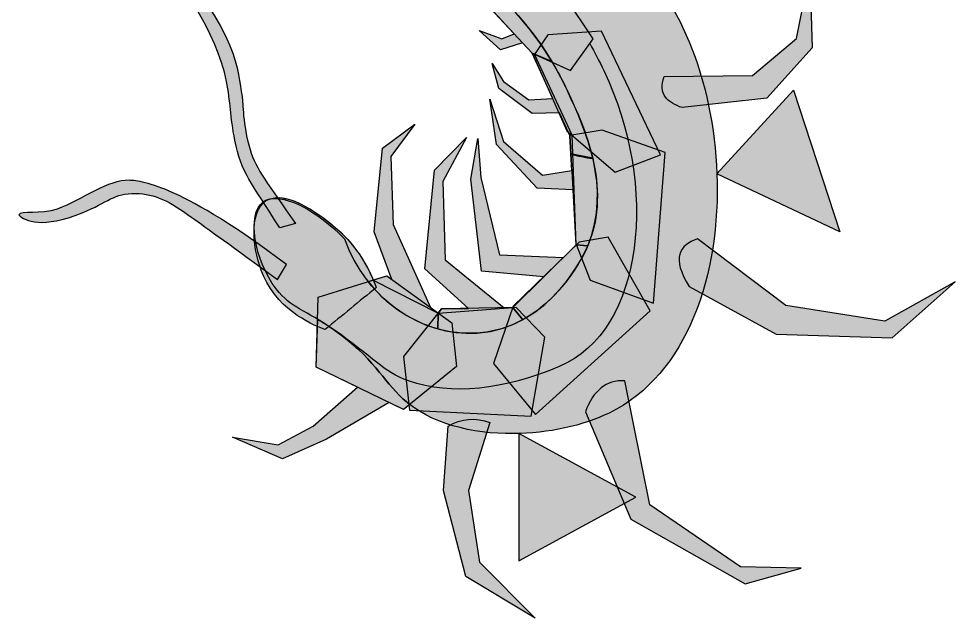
# Model space of a CAD drawing. Extents: x 120 to 599, y 227 to 966.
# Drawn here: x 120.4 to 592.2, y 226.7 to 528.7 of the extents above; entities that cross this region are included whole.
import ezdxf

# ---------------------------------------------------------------- set-up
doc = ezdxf.new("R2010")
doc.units = 0
doc.header["$MEASUREMENT"] = 0
for name, color, linetype in [('ARROWS', 7, 'CONTINUOUS'), ('L1_BOTTOM_BODY02', 7, 'CONTINUOUS'), ('L1_BOTTOM_RIGHTANT', 7, 'CONTINUOUS'), ('L1_LEFT_LEG08', 7, 'CONTINUOUS'), ('L1_LEFT_LEG09', 7, 'CONTINUOUS'), ('L1_LEFT_LEG10', 7, 'CONTINUOUS'), ('L1_LEFT_LEG11', 7, 'CONTINUOUS'), ('L1_LEFT_LEG12', 7, 'CONTINUOUS'), ('L1_LEFT_LEG13', 7, 'CONTINUOUS'), ('L1_RIGHT_LEG17', 7, 'CONTINUOUS'), ('L2_RIGHT_LEG13', 7, 'CONTINUOUS'), ('L2_RIGHT_LEG14', 7, 'CONTINUOUS'), ('L2_SCALE12', 7, 'CONTINUOUS'), ('L2_SCALE13-HEAD02', 7, 'CONTINUOUS'), ('L3_HEAD02', 7, 'CONTINUOUS'), ('L3_SCALE13', 7, 'CONTINUOUS'), ('L3_SCALE14', 7, 'CONTINUOUS'), ('L3_SCALE15', 7, 'CONTINUOUS'), ('L3_SCALE16', 7, 'CONTINUOUS'), ('L3_SCALE17', 7, 'CONTINUOUS'), ('LAYER_29', 7, 'CONTINUOUS'), ('LAYER_44', 7, 'CONTINUOUS'), ('LAYER_45', 7, 'CONTINUOUS')]:
    doc.layers.add(name, color=color, linetype=linetype)

# ---------------------------------------------------------------- blocks, each defined once
blk = doc.blocks.new('BLOCK_2')
at = {"layer": 'L1_BOTTOM_BODY02'}
h = blk.add_hatch(color=1, dxfattribs=at)
h.dxf.hatch_style = 2
edge = h.paths.add_edge_path()
edge.add_spline(control_points=[(458.13, 517.02), (446.16, 545.85), (427.46, 566.84), (409.84, 581.54), (409.84, 581.54), (326.46, 565.44), (326.46, 565.44), (326.46, 565.44), (353.26, 539.18), (353.26, 539.18), (353.26, 539.18), (354.72, 548.32), (354.72, 548.32), (356.57, 546.46), (358.38, 544.65), (360.14, 542.87), (370.22, 532.7), (385.33, 517.18), (396.81, 492.37), (405.83, 472.88), (419.21, 443.96), (407.03, 414.23), (406.27, 412.36), (389.29, 372.78), (351.12, 370.34), (322.98, 368.54), (295.27, 387.7), (284.4, 417.83), (270.23, 432.51), (255.04, 439.81), (246.61, 437.82), (246.61, 437.82), (246.61, 437.81), (246.61, 437.81), (246.6, 437.81), (246.59, 437.81), (246.59, 437.81), (246.59, 437.81), (246.59, 437.81), (246.6, 437.81), (245.44, 437.54), (244.4, 437.1), (243.52, 436.47), (235.09, 430.45), (238.94, 407.14), (250.13, 392.58), (257.73, 382.71), (264.72, 382.05), (278.99, 372.15), (299.24, 358.09), (303.78, 346.48), (313.85, 337.28), (327.69, 324.63), (348.66, 319.55), (369.44, 319.68), (387.25, 319.79), (404.93, 323.75), (417.85, 330.07), (457.39, 349.4), (474.02, 400.14), (472.12, 450.6), (471.24, 473.83), (466.44, 497), (458.13, 517.02)], knot_values=[0, 0, 0, 0, 1, 1, 1, 2, 2, 2, 3, 3, 3, 4, 4, 4, 5, 5, 5, 6, 6, 6, 7, 7, 7, 8, 8, 8, 9, 9, 9, 10, 10, 10, 11, 11, 11, 12, 12, 12, 13, 13, 13, 14, 14, 14, 15, 15, 15, 16, 16, 16, 17, 17, 17, 18, 18, 18, 19, 19, 19, 20, 20, 20, 21, 21, 21, 21], degree=3, periodic=1)
h = blk.add_hatch(color=1, dxfattribs=at)
h.dxf.hatch_style = 2
h.paths.add_polyline_path([(372.35, 319.74), (372.35, 255.67), (431.33, 287.7)])
blk.add_lwpolyline([(372.35, 319.74), (372.35, 255.67), (431.33, 287.7), (372.35, 319.74)], dxfattribs=at)
blk.add_open_spline([(458.13, 517.02), (446.16, 545.85), (427.46, 566.84), (409.84, 581.54), (409.84, 581.54), (326.46, 565.44), (326.46, 565.44), (326.46, 565.44), (353.26, 539.18), (353.26, 539.18), (353.26, 539.18), (354.72, 548.32), (354.72, 548.32), (356.57, 546.46), (358.38, 544.65), (360.14, 542.87), (370.22, 532.7), (385.33, 517.18), (396.81, 492.37), (405.83, 472.88), (419.21, 443.96), (407.03, 414.23), (406.27, 412.36), (389.29, 372.78), (351.12, 370.34), (322.98, 368.54), (295.27, 387.7), (284.4, 417.83), (270.23, 432.51), (255.04, 439.81), (246.61, 437.82), (246.61, 437.82), (246.61, 437.81), (246.61, 437.81), (246.6, 437.81), (246.59, 437.81), (246.59, 437.81), (246.59, 437.81), (246.59, 437.81), (246.6, 437.81), (245.44, 437.54), (244.4, 437.1), (243.52, 436.47), (235.09, 430.45), (238.94, 407.14), (250.13, 392.58), (257.73, 382.71), (264.72, 382.05), (278.99, 372.15), (299.24, 358.09), (303.78, 346.48), (313.85, 337.28), (327.69, 324.63), (348.66, 319.55), (369.44, 319.68), (387.25, 319.79), (404.93, 323.75), (417.85, 330.07), (457.39, 349.4), (474.02, 400.14), (472.12, 450.6), (471.24, 473.83), (466.44, 497), (458.13, 517.02)], degree=3, knots=[0, 0, 0, 0, 1, 1, 1, 2, 2, 2, 3, 3, 3, 4, 4, 4, 5, 5, 5, 6, 6, 6, 7, 7, 7, 8, 8, 8, 9, 9, 9, 10, 10, 10, 11, 11, 11, 12, 12, 12, 13, 13, 13, 14, 14, 14, 15, 15, 15, 16, 16, 16, 17, 17, 17, 18, 18, 18, 19, 19, 19, 20, 20, 20, 21, 21, 21, 21], dxfattribs=at)

msp = doc.modelspace()

# ---------------------------------------------------------------- hatches: boundary and pattern name
at = {"layer": 'ARROWS'}
h = msp.add_hatch(color=1, dxfattribs=at)
h.dxf.hatch_style = 2
h.paths.add_polyline_path([(472.12, 450.6), (510.67, 492.67), (534, 421.33)])
at = {"layer": 'L1_BOTTOM_RIGHTANT'}
h = msp.add_hatch(color=1, dxfattribs=at)
h.dxf.hatch_style = 2
edge = h.paths.add_edge_path()
edge.add_spline(control_points=[(259.83, 425.57), (245.99, 445.37), (239.98, 452.71), (236.91, 462.92), (233.08, 475.62), (233.47, 486.11), (232.85, 489.59), (230.58, 502.37), (231.83, 521.6), (192.95, 563.08), (188.59, 564.36), (183.07, 565.5), (182.81, 565.11), (181.64, 563.39), (186.71, 561.89), (188.33, 560.49), (201.12, 549.39), (220.02, 522.53), (225.07, 497.03), (227.06, 487.02), (226.89, 479.33), (229.24, 467.5), (232.53, 450.97), (237.25, 446.66), (251.86, 423.32), (251.86, 423.32), (259.83, 425.57), (259.83, 425.57)], knot_values=[0, 0, 0, 0, 1, 1, 1, 2, 2, 2, 3, 3, 3, 4, 4, 4, 5, 5, 5, 6, 6, 6, 7, 7, 7, 8, 8, 8, 9, 9, 9, 9], degree=3, periodic=1)
at = {"layer": 'L1_LEFT_LEG08'}
h = msp.add_hatch(color=1, dxfattribs=at)
h.dxf.hatch_style = 2
edge = h.paths.add_edge_path()
edge.add_spline(control_points=[(389, 507.11), (379.07, 523.6), (368.06, 534.88), (360.14, 542.87), (358.77, 544.25), (356.1, 547.06), (354.67, 548.49), (354.67, 548.49), (353.26, 539.18), (353.26, 539.18), (353.26, 539.18), (369.94, 521.14), (369.94, 521.14), (369.94, 521.14), (363.75, 518.52), (363.75, 518.52), (363.75, 518.52), (352.33, 522.73), (352.33, 522.73), (352.33, 522.73), (363.15, 513.11), (363.15, 513.11), (363.15, 513.11), (374.13, 516.63), (374.13, 516.63), (374.13, 516.63), (379.08, 511.31), (379.08, 511.31), (379.08, 511.31), (389, 507.11), (389, 507.11)], knot_values=[0, 0, 0, 0, 1, 1, 1, 2, 2, 2, 3, 3, 3, 4, 4, 4, 5, 5, 5, 6, 6, 6, 7, 7, 7, 8, 8, 8, 9, 9, 9, 10, 10, 10, 10], degree=3, periodic=1)
at = {"layer": 'L1_LEFT_LEG09'}
h = msp.add_hatch(color=1, dxfattribs=at)
h.dxf.hatch_style = 2
edge = h.paths.add_edge_path()
edge.add_spline(control_points=[(396.81, 492.37), (394.35, 497.7), (391.71, 502.6), (389, 507.11), (389, 507.11), (379.08, 511.31), (379.08, 511.31), (379.08, 511.31), (389.46, 488.56), (389.46, 488.56), (389.46, 488.56), (377.27, 487.86), (377.27, 487.86), (377.27, 487.86), (364.65, 497.18), (364.65, 497.18), (364.65, 497.18), (358.94, 506.2), (358.94, 506.2), (358.94, 506.2), (362.25, 493.58), (362.25, 493.58), (362.25, 493.58), (379.08, 480.95), (379.08, 480.95), (379.08, 480.95), (392.8, 481.25), (392.8, 481.25), (392.8, 481.25), (398.01, 469.83), (398.01, 469.83), (398.01, 469.83), (398.56, 460.63), (398.56, 460.63), (398.56, 460.63), (409.55, 458.54), (409.55, 458.54), (406.53, 471.37), (401.16, 482.97), (396.81, 492.37)], knot_values=[0, 0, 0, 0, 1, 1, 1, 2, 2, 2, 3, 3, 3, 4, 4, 4, 5, 5, 5, 6, 6, 6, 7, 7, 7, 8, 8, 8, 9, 9, 9, 10, 10, 10, 11, 11, 11, 12, 12, 12, 13, 13, 13, 13], degree=3, periodic=1)
at = {"layer": 'L1_LEFT_LEG10'}
h = msp.add_hatch(color=1, dxfattribs=at)
h.dxf.hatch_style = 2
edge = h.paths.add_edge_path()
edge.add_spline(control_points=[(401.27, 414.79), (401.27, 414.79), (394.86, 408.47), (394.86, 408.47), (394.86, 408.47), (362.55, 409.72), (362.55, 409.72), (362.55, 409.72), (353.23, 448.79), (353.23, 448.79), (353.23, 448.79), (351.73, 468.33), (351.73, 468.33), (351.73, 468.33), (348.12, 447.89), (348.12, 447.89), (348.12, 447.89), (353.53, 401.6), (353.53, 401.6), (353.53, 401.6), (384.89, 398.65), (384.89, 398.65), (384.89, 398.65), (369.24, 383.23), (369.24, 383.23), (369.24, 383.23), (374.31, 377.09), (374.31, 377.09), (396.29, 389.1), (406.44, 412.79), (407.03, 414.23), (407.03, 414.23), (401.27, 414.79), (401.27, 414.79)], knot_values=[0, 0, 0, 0, 1, 1, 1, 2, 2, 2, 3, 3, 3, 4, 4, 4, 5, 5, 5, 6, 6, 6, 7, 7, 7, 8, 8, 8, 9, 9, 9, 10, 10, 10, 11, 11, 11, 11], degree=3, periodic=1)
at = {"layer": 'L1_LEFT_LEG11'}
h = msp.add_hatch(color=1, dxfattribs=at)
h.dxf.hatch_style = 2
edge = h.paths.add_edge_path()
edge.add_spline(control_points=[(409.58, 458.27), (405.78, 458.77), (402.08, 459.55), (398.52, 460.62), (398.52, 460.62), (399.02, 452.28), (399.02, 452.28), (399.02, 452.28), (384.19, 449.99), (384.19, 449.99), (384.19, 449.99), (364.65, 466.82), (364.65, 466.82), (364.65, 466.82), (357.74, 488.17), (357.74, 488.17), (357.74, 488.17), (361.04, 465.32), (361.04, 465.32), (361.04, 465.32), (381.48, 443.38), (381.48, 443.38), (381.48, 443.38), (399.61, 442.57), (399.61, 442.57), (399.61, 442.57), (401.27, 414.79), (401.27, 414.79), (401.27, 414.79), (407.03, 414.23), (407.03, 414.23), (413.3, 429.52), (412.77, 444.58), (409.58, 458.27)], knot_values=[0, 0, 0, 0, 1, 1, 1, 2, 2, 2, 3, 3, 3, 4, 4, 4, 5, 5, 5, 6, 6, 6, 7, 7, 7, 8, 8, 8, 9, 9, 9, 10, 10, 10, 11, 11, 11, 11], degree=3, periodic=1)
at = {"layer": 'L1_LEFT_LEG12'}
h = msp.add_hatch(color=1, dxfattribs=at)
h.dxf.hatch_style = 2
edge = h.paths.add_edge_path()
edge.add_spline(control_points=[(369.24, 383.23), (369.24, 383.23), (364.85, 383.14), (364.85, 383.14), (364.85, 383.14), (335.19, 407.31), (335.19, 407.31), (335.19, 407.31), (333.99, 446.69), (333.99, 446.69), (333.99, 446.69), (346.01, 468.93), (346.01, 468.93), (346.01, 468.93), (329.78, 452.4), (329.78, 452.4), (329.78, 452.4), (324.98, 402.8), (324.98, 402.8), (324.98, 402.8), (346.91, 382.79), (346.91, 382.79), (346.91, 382.79), (333.39, 382.51), (333.39, 382.51), (333.39, 382.51), (331.69, 380.39), (331.69, 380.39), (331.69, 380.39), (331.42, 372.46), (331.42, 372.46), (337.82, 370.67), (344.46, 369.92), (351.12, 370.34), (359.97, 370.91), (367.68, 373.47), (374.31, 377.09), (374.31, 377.09), (369.24, 383.23), (369.24, 383.23)], knot_values=[0, 0, 0, 0, 1, 1, 1, 2, 2, 2, 3, 3, 3, 4, 4, 4, 5, 5, 5, 6, 6, 6, 7, 7, 7, 8, 8, 8, 9, 9, 9, 10, 10, 10, 11, 11, 11, 12, 12, 12, 13, 13, 13, 13], degree=3, periodic=1)
at = {"layer": 'L1_LEFT_LEG13'}
h = msp.add_hatch(color=1, dxfattribs=at)
h.dxf.hatch_style = 2
edge = h.paths.add_edge_path()
edge.add_spline(control_points=[(327.8, 383.21), (327.8, 383.21), (309.04, 425.05), (309.04, 425.05), (309.04, 425.05), (307.84, 459.31), (307.84, 459.31), (307.84, 459.31), (319.87, 475.54), (319.87, 475.54), (319.87, 475.54), (303.63, 463.52), (303.63, 463.52), (303.63, 463.52), (299.43, 421.44), (299.43, 421.44), (299.43, 421.44), (308.39, 397.27), (308.39, 397.27), (308.39, 397.27), (305.74, 399.2), (305.74, 399.2), (305.74, 399.2), (296.35, 396.33), (296.35, 396.33), (305.63, 384.6), (317.99, 376.23), (331.42, 372.46), (331.42, 372.46), (331.69, 380.39), (331.69, 380.39), (331.69, 380.39), (327.8, 383.21), (327.8, 383.21)], knot_values=[0, 0, 0, 0, 1, 1, 1, 2, 2, 2, 3, 3, 3, 4, 4, 4, 5, 5, 5, 6, 6, 6, 7, 7, 7, 8, 8, 8, 9, 9, 9, 10, 10, 10, 11, 11, 11, 11], degree=3, periodic=1)
at = {"layer": 'L1_RIGHT_LEG17'}
h = msp.add_hatch(color=1, dxfattribs=at)
h.dxf.hatch_style = 2
edge = h.paths.add_edge_path()
edge.add_spline(control_points=[(317.37, 334.42), (316.16, 335.32), (314.97, 336.26), (313.85, 337.28), (303.78, 346.48), (299.24, 358.09), (278.99, 372.15), (276.03, 374.2), (273.39, 375.85), (270.99, 377.27), (270.99, 377.27), (270.27, 353.21), (270.27, 353.21), (270.27, 353.21), (291.1, 343.08), (291.1, 343.08), (291.1, 343.08), (268.77, 323.45), (268.77, 323.45), (268.77, 323.45), (251.03, 313.99), (251.03, 313.99), (251.03, 313.99), (228.04, 317.89), (228.04, 317.89), (228.04, 317.89), (253.29, 307.07), (253.29, 307.07), (253.29, 307.07), (275.38, 316.84), (275.38, 316.84), (275.38, 316.84), (306.97, 335.36), (306.97, 335.36), (306.97, 335.36), (314.15, 331.87), (314.15, 331.87), (314.15, 331.87), (317.37, 334.42), (317.37, 334.42)], knot_values=[0, 0, 0, 0, 1, 1, 1, 2, 2, 2, 3, 3, 3, 4, 4, 4, 5, 5, 5, 6, 6, 6, 7, 7, 7, 8, 8, 8, 9, 9, 9, 10, 10, 10, 11, 11, 11, 12, 12, 12, 13, 13, 13, 13], degree=3, periodic=1)
at = {"layer": 'L2_RIGHT_LEG13'}
h = msp.add_hatch(color=20, dxfattribs=at)
h.dxf.hatch_style = 2
edge = h.paths.add_edge_path()
edge.add_spline(control_points=[(445.5, 499.59), (442.08, 490.65), (447.6, 486.26), (454.52, 483.96), (454.52, 483.96), (497.2, 488.77), (497.2, 488.77), (497.2, 488.77), (520.04, 514.01), (520.04, 514.01), (520.04, 514.01), (518.84, 552.49), (518.84, 552.49), (518.84, 552.49), (512.23, 518.82), (512.23, 518.82), (512.23, 518.82), (489.99, 500.19), (489.99, 500.19), (489.99, 500.19), (445.5, 499.59), (445.5, 499.59)], knot_values=[0, 0, 0, 0, 1, 1, 1, 2, 2, 2, 3, 3, 3, 4, 4, 4, 5, 5, 5, 6, 6, 6, 7, 7, 7, 7], degree=3, periodic=1)
at = {"layer": 'L2_RIGHT_LEG14'}
h = msp.add_hatch(color=20, dxfattribs=at)
h.dxf.hatch_style = 2
edge = h.paths.add_edge_path()
edge.add_spline(control_points=[(458.13, 393.79), (449.02, 408.32), (453.25, 414.58), (462.34, 417.83), (462.34, 417.83), (506.82, 384.17), (506.82, 384.17), (506.82, 384.17), (556.71, 376.35), (556.71, 376.35), (556.71, 376.35), (592.18, 396.19), (592.18, 396.19), (592.18, 396.19), (560.32, 367.94), (560.32, 367.94), (560.32, 367.94), (502.01, 369.74), (502.01, 369.74), (502.01, 369.74), (458.13, 393.79), (458.13, 393.79)], knot_values=[0, 0, 0, 0, 1, 1, 1, 2, 2, 2, 3, 3, 3, 4, 4, 4, 5, 5, 5, 6, 6, 6, 7, 7, 7, 7], degree=3, periodic=1)
at = {"layer": 'L2_SCALE12'}
h = msp.add_hatch(color=20, dxfattribs=at)
h.dxf.hatch_style = 2
h.paths.add_polyline_path([(379.08, 511.31), (398.31, 502.59), (409.74, 518.52), (381.48, 560.9), (348.12, 559.1), (343.61, 549.48)])
at = {"layer": 'L2_SCALE13-HEAD02'}
h = msp.add_hatch(color=20, dxfattribs=at)
h.dxf.hatch_style = 2
edge = h.paths.add_edge_path()
edge.add_spline(control_points=[(415.11, 502.59), (412.84, 507.32), (410.48, 511.83), (408.06, 516.19), (408.06, 516.19), (398.31, 502.59), (398.31, 502.59), (398.31, 502.59), (380.17, 510.82), (380.17, 510.82), (380.17, 510.82), (399.12, 470.01), (399.12, 470.01), (399.12, 470.01), (401.27, 414.79), (401.27, 414.79), (401.27, 414.79), (369.24, 383.23), (369.24, 383.23), (369.24, 383.23), (331.69, 380.39), (331.69, 380.39), (331.69, 380.39), (299, 397.09), (299, 397.09), (295.79, 404.66), (289.84, 415.4), (278.84, 424.44), (275.45, 427.23), (257.11, 442.3), (246.38, 437.76), (245.31, 437.48), (244.35, 437.06), (243.52, 436.47), (235.09, 430.45), (238.94, 407.14), (250.13, 392.58), (257.73, 382.71), (264.72, 382.05), (278.99, 372.15), (299.24, 358.09), (303.83, 350.8), (316.71, 346.3), (338.74, 338.6), (364.59, 341.83), (392.63, 353.5), (435.66, 371.4), (442.82, 444.78), (415.11, 502.59)], knot_values=[0, 0, 0, 0, 1, 1, 1, 2, 2, 2, 3, 3, 3, 4, 4, 4, 5, 5, 5, 6, 6, 6, 7, 7, 7, 8, 8, 8, 9, 9, 9, 10, 10, 10, 11, 11, 11, 12, 12, 12, 13, 13, 13, 14, 14, 14, 15, 15, 15, 16, 16, 16, 16], degree=3, periodic=1)
at = {"layer": 'L3_HEAD02'}
h = msp.add_hatch(color=30, dxfattribs=at)
h.dxf.hatch_style = 2
edge = h.paths.add_edge_path()
edge.add_spline(control_points=[(300.48, 393.34), (297.78, 400.73), (291.81, 413.78), (278.84, 424.44), (275.3, 427.35), (255.49, 443.64), (245.02, 437.07), (236.06, 431.43), (238.12, 411.63), (243.67, 399.2), (251.98, 380.59), (270.24, 373.71), (274.78, 372.15), (283.35, 379.21), (291.91, 386.27), (300.48, 393.34)], knot_values=[0, 0, 0, 0, 1, 1, 1, 2, 2, 2, 3, 3, 3, 4, 4, 4, 5, 5, 5, 5], degree=3, periodic=1)
at = {"layer": 'L3_SCALE13'}
h = msp.add_hatch(color=30, dxfattribs=at)
h.dxf.hatch_style = 2
h.paths.add_polyline_path([(396.51, 472.24), (420.86, 451.5), (443.7, 460.21), (413.94, 522.43), (386.89, 520.63), (379.68, 510.11)])
at = {"layer": 'L3_SCALE14'}
h = msp.add_hatch(color=30, dxfattribs=at)
h.dxf.hatch_style = 2
h.paths.add_polyline_path([(401.02, 415.43), (408.23, 397.09), (440.09, 385.37), (446.1, 461.41), (414.24, 472.54), (398.01, 469.83)])
at = {"layer": 'L3_SCALE15'}
h = msp.add_hatch(color=30, dxfattribs=at)
h.dxf.hatch_style = 2
h.paths.add_polyline_path([(369.46, 383.87), (359.54, 355.01), (380.73, 329.31), (438.44, 381.61), (417.25, 418.73), (402.69, 416.17)])
at = {"layer": 'L3_SCALE16'}
h = msp.add_hatch(color=30, dxfattribs=at)
h.dxf.hatch_style = 2
h.paths.add_polyline_path([(333.39, 382.51), (314.23, 358.62), (317.16, 331.57), (378.48, 328.41), (385.39, 368.24), (370.96, 383.27)])
at = {"layer": 'L3_SCALE17'}
h = msp.add_hatch(color=30, dxfattribs=at)
h.dxf.hatch_style = 2
h.paths.add_polyline_path([(270.27, 353.21), (271.17, 388.38), (305.74, 399.2), (338.5, 375.45), (340.91, 353.51), (314.15, 331.87)])
at = {"layer": 'LAYER_29'}
h = msp.add_hatch(color=1, dxfattribs=at)
h.dxf.hatch_style = 2
edge = h.paths.add_edge_path()
edge.add_spline(control_points=[(250.7, 397.36), (227.95, 414.02), (215.14, 423.21), (207.6, 428.61), (195.86, 437.03), (189.25, 440.42), (179.31, 440.68), (168.4, 440.95), (165.48, 436.27), (152.37, 430.98), (132.3, 422.88), (123.67, 426.68), (120.36, 429.85), (121.24, 432.55), (131.5, 429.68), (139.75, 432.79), (152.56, 437.6), (165.46, 447.82), (176.04, 447.33), (183.2, 446.99), (203.23, 444.18), (255.24, 404.91), (255.24, 404.91), (250.7, 397.36), (250.7, 397.36)], knot_values=[0, 0, 0, 0, 1, 1, 1, 2, 2, 2, 3, 3, 3, 4, 4, 4, 5, 5, 5, 6, 6, 6, 7, 7, 7, 8, 8, 8, 8], degree=3, periodic=1)
at = {"layer": 'LAYER_44'}
h = msp.add_hatch(color=20, dxfattribs=at)
h.dxf.hatch_style = 2
edge = h.paths.add_edge_path()
edge.add_spline(control_points=[(336.7, 323.45), (336.7, 323.45), (334.29, 290.99), (334.29, 290.99), (334.29, 290.99), (345.56, 247.71), (345.56, 247.71), (345.56, 247.71), (380.58, 226.67), (380.58, 226.67), (380.58, 226.67), (352.55, 254.92), (352.55, 254.92), (352.55, 254.92), (346.92, 290.99), (346.92, 290.99), (346.92, 290.99), (357.74, 325.26), (357.74, 325.26), (350.47, 327.99), (343.46, 327.3), (336.7, 323.45)], knot_values=[0, 0, 0, 0, 1, 1, 1, 2, 2, 2, 3, 3, 3, 4, 4, 4, 5, 5, 5, 6, 6, 6, 7, 7, 7, 7], degree=3, periodic=1)
at = {"layer": 'LAYER_45'}
h = msp.add_hatch(color=20, dxfattribs=at)
h.dxf.hatch_style = 2
edge = h.paths.add_edge_path()
edge.add_spline(control_points=[(405.83, 330.67), (409.84, 341.43), (416.37, 346.82), (425.67, 346.3), (425.67, 346.3), (438.29, 283.78), (438.29, 283.78), (438.29, 283.78), (483.98, 252.52), (483.98, 252.52), (483.98, 252.52), (514.63, 251.92), (514.63, 251.92), (514.63, 251.92), (486.38, 244.1), (486.38, 244.1), (486.38, 244.1), (428.67, 276.56), (428.67, 276.56), (428.67, 276.56), (405.83, 330.67), (405.83, 330.67)], knot_values=[0, 0, 0, 0, 1, 1, 1, 2, 2, 2, 3, 3, 3, 4, 4, 4, 5, 5, 5, 6, 6, 6, 7, 7, 7, 7], degree=3, periodic=1)

# ---------------------------------------------------------------- linework, layer by layer
at = {"layer": 'ARROWS'}
msp.add_lwpolyline([(472.12, 450.6), (510.67, 492.67), (534, 421.33), (472.12, 450.6)], dxfattribs=at)
at = {"layer": 'L1_BOTTOM_RIGHTANT', "color": 7}
msp.add_open_spline([(259.83, 425.57), (245.99, 445.37), (239.98, 452.71), (236.91, 462.92), (233.08, 475.62), (233.47, 486.11), (232.85, 489.59), (230.58, 502.37), (231.83, 521.6), (192.95, 563.08), (188.59, 564.36), (183.07, 565.5), (182.81, 565.11), (181.64, 563.39), (186.71, 561.89), (188.33, 560.49), (201.12, 549.39), (220.02, 522.53), (225.07, 497.03), (227.06, 487.02), (226.89, 479.33), (229.24, 467.5), (232.53, 450.97), (237.25, 446.66), (251.86, 423.32), (251.86, 423.32), (259.83, 425.57), (259.83, 425.57)], degree=3, knots=[0, 0, 0, 0, 1, 1, 1, 2, 2, 2, 3, 3, 3, 4, 4, 4, 5, 5, 5, 6, 6, 6, 7, 7, 7, 8, 8, 8, 9, 9, 9, 9], dxfattribs=at)
at = {"layer": 'L1_LEFT_LEG08', "color": 7}
msp.add_open_spline([(389, 507.11), (379.07, 523.6), (368.06, 534.88), (360.14, 542.87), (358.77, 544.25), (356.1, 547.06), (354.67, 548.49), (354.67, 548.49), (353.26, 539.18), (353.26, 539.18), (353.26, 539.18), (369.94, 521.14), (369.94, 521.14), (369.94, 521.14), (363.75, 518.52), (363.75, 518.52), (363.75, 518.52), (352.33, 522.73), (352.33, 522.73), (352.33, 522.73), (363.15, 513.11), (363.15, 513.11), (363.15, 513.11), (374.13, 516.63), (374.13, 516.63), (374.13, 516.63), (379.08, 511.31), (379.08, 511.31), (379.08, 511.31), (389, 507.11), (389, 507.11)], degree=3, knots=[0, 0, 0, 0, 1, 1, 1, 2, 2, 2, 3, 3, 3, 4, 4, 4, 5, 5, 5, 6, 6, 6, 7, 7, 7, 8, 8, 8, 9, 9, 9, 10, 10, 10, 10], dxfattribs=at)
at = {"layer": 'L1_LEFT_LEG09', "color": 7}
msp.add_open_spline([(396.81, 492.37), (394.35, 497.7), (391.71, 502.6), (389, 507.11), (389, 507.11), (379.08, 511.31), (379.08, 511.31), (379.08, 511.31), (389.46, 488.56), (389.46, 488.56), (389.46, 488.56), (377.27, 487.86), (377.27, 487.86), (377.27, 487.86), (364.65, 497.18), (364.65, 497.18), (364.65, 497.18), (358.94, 506.2), (358.94, 506.2), (358.94, 506.2), (362.25, 493.58), (362.25, 493.58), (362.25, 493.58), (379.08, 480.95), (379.08, 480.95), (379.08, 480.95), (392.8, 481.25), (392.8, 481.25), (392.8, 481.25), (398.01, 469.83), (398.01, 469.83), (398.01, 469.83), (398.56, 460.63), (398.56, 460.63), (398.56, 460.63), (409.55, 458.54), (409.55, 458.54), (406.53, 471.37), (401.16, 482.97), (396.81, 492.37)], degree=3, knots=[0, 0, 0, 0, 1, 1, 1, 2, 2, 2, 3, 3, 3, 4, 4, 4, 5, 5, 5, 6, 6, 6, 7, 7, 7, 8, 8, 8, 9, 9, 9, 10, 10, 10, 11, 11, 11, 12, 12, 12, 13, 13, 13, 13], dxfattribs=at)
at = {"layer": 'L1_LEFT_LEG10', "color": 7}
msp.add_open_spline([(401.27, 414.79), (401.27, 414.79), (394.86, 408.47), (394.86, 408.47), (394.86, 408.47), (362.55, 409.72), (362.55, 409.72), (362.55, 409.72), (353.23, 448.79), (353.23, 448.79), (353.23, 448.79), (351.73, 468.33), (351.73, 468.33), (351.73, 468.33), (348.12, 447.89), (348.12, 447.89), (348.12, 447.89), (353.53, 401.6), (353.53, 401.6), (353.53, 401.6), (384.89, 398.65), (384.89, 398.65), (384.89, 398.65), (369.24, 383.23), (369.24, 383.23), (369.24, 383.23), (374.31, 377.09), (374.31, 377.09), (396.29, 389.1), (406.44, 412.79), (407.03, 414.23), (407.03, 414.23), (401.27, 414.79), (401.27, 414.79)], degree=3, knots=[0, 0, 0, 0, 1, 1, 1, 2, 2, 2, 3, 3, 3, 4, 4, 4, 5, 5, 5, 6, 6, 6, 7, 7, 7, 8, 8, 8, 9, 9, 9, 10, 10, 10, 11, 11, 11, 11], dxfattribs=at)
at = {"layer": 'L1_LEFT_LEG11', "color": 7}
msp.add_open_spline([(409.58, 458.27), (405.78, 458.77), (402.08, 459.55), (398.52, 460.62), (398.52, 460.62), (399.02, 452.28), (399.02, 452.28), (399.02, 452.28), (384.19, 449.99), (384.19, 449.99), (384.19, 449.99), (364.65, 466.82), (364.65, 466.82), (364.65, 466.82), (357.74, 488.17), (357.74, 488.17), (357.74, 488.17), (361.04, 465.32), (361.04, 465.32), (361.04, 465.32), (381.48, 443.38), (381.48, 443.38), (381.48, 443.38), (399.61, 442.57), (399.61, 442.57), (399.61, 442.57), (401.27, 414.79), (401.27, 414.79), (401.27, 414.79), (407.03, 414.23), (407.03, 414.23), (413.3, 429.52), (412.77, 444.58), (409.58, 458.27)], degree=3, knots=[0, 0, 0, 0, 1, 1, 1, 2, 2, 2, 3, 3, 3, 4, 4, 4, 5, 5, 5, 6, 6, 6, 7, 7, 7, 8, 8, 8, 9, 9, 9, 10, 10, 10, 11, 11, 11, 11], dxfattribs=at)
at = {"layer": 'L1_LEFT_LEG12', "color": 7}
msp.add_open_spline([(369.24, 383.23), (369.24, 383.23), (364.85, 383.14), (364.85, 383.14), (364.85, 383.14), (335.19, 407.31), (335.19, 407.31), (335.19, 407.31), (333.99, 446.69), (333.99, 446.69), (333.99, 446.69), (346.01, 468.93), (346.01, 468.93), (346.01, 468.93), (329.78, 452.4), (329.78, 452.4), (329.78, 452.4), (324.98, 402.8), (324.98, 402.8), (324.98, 402.8), (346.91, 382.79), (346.91, 382.79), (346.91, 382.79), (333.39, 382.51), (333.39, 382.51), (333.39, 382.51), (331.69, 380.39), (331.69, 380.39), (331.69, 380.39), (331.42, 372.46), (331.42, 372.46), (337.82, 370.67), (344.46, 369.92), (351.12, 370.34), (359.97, 370.91), (367.68, 373.47), (374.31, 377.09), (374.31, 377.09), (369.24, 383.23), (369.24, 383.23)], degree=3, knots=[0, 0, 0, 0, 1, 1, 1, 2, 2, 2, 3, 3, 3, 4, 4, 4, 5, 5, 5, 6, 6, 6, 7, 7, 7, 8, 8, 8, 9, 9, 9, 10, 10, 10, 11, 11, 11, 12, 12, 12, 13, 13, 13, 13], dxfattribs=at)
at = {"layer": 'L1_LEFT_LEG13', "color": 7}
msp.add_open_spline([(327.8, 383.21), (327.8, 383.21), (309.04, 425.05), (309.04, 425.05), (309.04, 425.05), (307.84, 459.31), (307.84, 459.31), (307.84, 459.31), (319.87, 475.54), (319.87, 475.54), (319.87, 475.54), (303.63, 463.52), (303.63, 463.52), (303.63, 463.52), (299.43, 421.44), (299.43, 421.44), (299.43, 421.44), (308.39, 397.27), (308.39, 397.27), (308.39, 397.27), (305.74, 399.2), (305.74, 399.2), (305.74, 399.2), (296.35, 396.33), (296.35, 396.33), (305.63, 384.6), (317.99, 376.23), (331.42, 372.46), (331.42, 372.46), (331.69, 380.39), (331.69, 380.39), (331.69, 380.39), (327.8, 383.21), (327.8, 383.21)], degree=3, knots=[0, 0, 0, 0, 1, 1, 1, 2, 2, 2, 3, 3, 3, 4, 4, 4, 5, 5, 5, 6, 6, 6, 7, 7, 7, 8, 8, 8, 9, 9, 9, 10, 10, 10, 11, 11, 11, 11], dxfattribs=at)
at = {"layer": 'L1_RIGHT_LEG17', "color": 7}
msp.add_open_spline([(317.37, 334.42), (316.16, 335.32), (314.97, 336.26), (313.85, 337.28), (303.78, 346.48), (299.24, 358.09), (278.99, 372.15), (276.03, 374.2), (273.39, 375.85), (270.99, 377.27), (270.99, 377.27), (270.27, 353.21), (270.27, 353.21), (270.27, 353.21), (291.1, 343.08), (291.1, 343.08), (291.1, 343.08), (268.77, 323.45), (268.77, 323.45), (268.77, 323.45), (251.03, 313.99), (251.03, 313.99), (251.03, 313.99), (228.04, 317.89), (228.04, 317.89), (228.04, 317.89), (253.29, 307.07), (253.29, 307.07), (253.29, 307.07), (275.38, 316.84), (275.38, 316.84), (275.38, 316.84), (306.97, 335.36), (306.97, 335.36), (306.97, 335.36), (314.15, 331.87), (314.15, 331.87), (314.15, 331.87), (317.37, 334.42), (317.37, 334.42)], degree=3, knots=[0, 0, 0, 0, 1, 1, 1, 2, 2, 2, 3, 3, 3, 4, 4, 4, 5, 5, 5, 6, 6, 6, 7, 7, 7, 8, 8, 8, 9, 9, 9, 10, 10, 10, 11, 11, 11, 12, 12, 12, 13, 13, 13, 13], dxfattribs=at)
at = {"layer": 'L2_RIGHT_LEG13', "color": 7}
msp.add_open_spline([(445.5, 499.59), (442.08, 490.65), (447.6, 486.26), (454.52, 483.96), (454.52, 483.96), (497.2, 488.77), (497.2, 488.77), (497.2, 488.77), (520.04, 514.01), (520.04, 514.01), (520.04, 514.01), (518.84, 552.49), (518.84, 552.49), (518.84, 552.49), (512.23, 518.82), (512.23, 518.82), (512.23, 518.82), (489.99, 500.19), (489.99, 500.19), (489.99, 500.19), (445.5, 499.59), (445.5, 499.59)], degree=3, knots=[0, 0, 0, 0, 1, 1, 1, 2, 2, 2, 3, 3, 3, 4, 4, 4, 5, 5, 5, 6, 6, 6, 7, 7, 7, 7], dxfattribs=at)
at = {"layer": 'L2_RIGHT_LEG14', "color": 7}
msp.add_open_spline([(458.13, 393.79), (449.02, 408.32), (453.25, 414.58), (462.34, 417.83), (462.34, 417.83), (506.82, 384.17), (506.82, 384.17), (506.82, 384.17), (556.71, 376.35), (556.71, 376.35), (556.71, 376.35), (592.18, 396.19), (592.18, 396.19), (592.18, 396.19), (560.32, 367.94), (560.32, 367.94), (560.32, 367.94), (502.01, 369.74), (502.01, 369.74), (502.01, 369.74), (458.13, 393.79), (458.13, 393.79)], degree=3, knots=[0, 0, 0, 0, 1, 1, 1, 2, 2, 2, 3, 3, 3, 4, 4, 4, 5, 5, 5, 6, 6, 6, 7, 7, 7, 7], dxfattribs=at)
at = {"layer": 'L2_SCALE12', "color": 7}
msp.add_lwpolyline([(379.08, 511.31), (398.31, 502.59), (409.74, 518.52), (381.48, 560.9), (348.12, 559.1), (343.61, 549.48), (379.08, 511.31)], dxfattribs=at)
at = {"layer": 'L2_SCALE13-HEAD02', "color": 7}
msp.add_open_spline([(415.11, 502.59), (412.84, 507.32), (410.48, 511.83), (408.06, 516.19), (408.06, 516.19), (398.31, 502.59), (398.31, 502.59), (398.31, 502.59), (380.17, 510.82), (380.17, 510.82), (380.17, 510.82), (399.12, 470.01), (399.12, 470.01), (399.12, 470.01), (401.27, 414.79), (401.27, 414.79), (401.27, 414.79), (369.24, 383.23), (369.24, 383.23), (369.24, 383.23), (331.69, 380.39), (331.69, 380.39), (331.69, 380.39), (299, 397.09), (299, 397.09), (295.79, 404.66), (289.84, 415.4), (278.84, 424.44), (275.45, 427.23), (257.11, 442.3), (246.38, 437.76), (245.31, 437.48), (244.35, 437.06), (243.52, 436.47), (235.09, 430.45), (238.94, 407.14), (250.13, 392.58), (257.73, 382.71), (264.72, 382.05), (278.99, 372.15), (299.24, 358.09), (303.83, 350.8), (316.71, 346.3), (338.74, 338.6), (364.59, 341.83), (392.63, 353.5), (435.66, 371.4), (442.82, 444.78), (415.11, 502.59)], degree=3, knots=[0, 0, 0, 0, 1, 1, 1, 2, 2, 2, 3, 3, 3, 4, 4, 4, 5, 5, 5, 6, 6, 6, 7, 7, 7, 8, 8, 8, 9, 9, 9, 10, 10, 10, 11, 11, 11, 12, 12, 12, 13, 13, 13, 14, 14, 14, 15, 15, 15, 16, 16, 16, 16], dxfattribs=at)
at = {"layer": 'L3_HEAD02', "color": 7}
msp.add_open_spline([(300.48, 393.34), (297.78, 400.73), (291.81, 413.78), (278.84, 424.44), (275.3, 427.35), (255.49, 443.64), (245.02, 437.07), (236.06, 431.43), (238.12, 411.63), (243.67, 399.2), (251.98, 380.59), (270.24, 373.71), (274.78, 372.15), (283.35, 379.21), (291.91, 386.27), (300.48, 393.34)], degree=3, knots=[0, 0, 0, 0, 1, 1, 1, 2, 2, 2, 3, 3, 3, 4, 4, 4, 5, 5, 5, 5], dxfattribs=at)
at = {"layer": 'L3_SCALE13', "color": 7}
msp.add_lwpolyline([(396.51, 472.24), (420.86, 451.5), (443.7, 460.21), (413.94, 522.43), (386.89, 520.63), (379.68, 510.11), (396.51, 472.24)], dxfattribs=at)
at = {"layer": 'L3_SCALE14', "color": 7}
msp.add_lwpolyline([(401.02, 415.43), (408.23, 397.09), (440.09, 385.37), (446.1, 461.41), (414.24, 472.54), (398.01, 469.83), (401.02, 415.43)], dxfattribs=at)
at = {"layer": 'L3_SCALE15', "color": 7}
msp.add_lwpolyline([(369.46, 383.87), (359.54, 355.01), (380.73, 329.31), (438.44, 381.61), (417.25, 418.73), (402.69, 416.17), (369.46, 383.87)], dxfattribs=at)
at = {"layer": 'L3_SCALE16', "color": 7}
msp.add_lwpolyline([(333.39, 382.51), (314.23, 358.62), (317.16, 331.57), (378.48, 328.41), (385.39, 368.24), (370.96, 383.27), (333.39, 382.51)], dxfattribs=at)
at = {"layer": 'L3_SCALE17', "color": 7}
msp.add_lwpolyline([(270.27, 353.21), (271.17, 388.38), (305.74, 399.2), (338.5, 375.45), (340.91, 353.51), (314.15, 331.87), (270.27, 353.21)], dxfattribs=at)
at = {"layer": 'LAYER_29', "color": 7}
msp.add_open_spline([(250.7, 397.36), (227.95, 414.02), (215.14, 423.21), (207.6, 428.61), (195.86, 437.03), (189.25, 440.42), (179.31, 440.68), (168.4, 440.95), (165.48, 436.27), (152.37, 430.98), (132.3, 422.88), (123.67, 426.68), (120.36, 429.85), (121.24, 432.55), (131.5, 429.68), (139.75, 432.79), (152.56, 437.6), (165.46, 447.82), (176.04, 447.33), (183.2, 446.99), (203.23, 444.18), (255.24, 404.91), (255.24, 404.91), (250.7, 397.36), (250.7, 397.36)], degree=3, knots=[0, 0, 0, 0, 1, 1, 1, 2, 2, 2, 3, 3, 3, 4, 4, 4, 5, 5, 5, 6, 6, 6, 7, 7, 7, 8, 8, 8, 8], dxfattribs=at)
at = {"layer": 'LAYER_44', "color": 7}
msp.add_open_spline([(336.7, 323.45), (336.7, 323.45), (334.29, 290.99), (334.29, 290.99), (334.29, 290.99), (345.56, 247.71), (345.56, 247.71), (345.56, 247.71), (380.58, 226.67), (380.58, 226.67), (380.58, 226.67), (352.55, 254.92), (352.55, 254.92), (352.55, 254.92), (346.92, 290.99), (346.92, 290.99), (346.92, 290.99), (357.74, 325.26), (357.74, 325.26), (350.47, 327.99), (343.46, 327.3), (336.7, 323.45)], degree=3, knots=[0, 0, 0, 0, 1, 1, 1, 2, 2, 2, 3, 3, 3, 4, 4, 4, 5, 5, 5, 6, 6, 6, 7, 7, 7, 7], dxfattribs=at)
at = {"layer": 'LAYER_45', "color": 7}
msp.add_open_spline([(405.83, 330.67), (409.84, 341.43), (416.37, 346.82), (425.67, 346.3), (425.67, 346.3), (438.29, 283.78), (438.29, 283.78), (438.29, 283.78), (483.98, 252.52), (483.98, 252.52), (483.98, 252.52), (514.63, 251.92), (514.63, 251.92), (514.63, 251.92), (486.38, 244.1), (486.38, 244.1), (486.38, 244.1), (428.67, 276.56), (428.67, 276.56), (428.67, 276.56), (405.83, 330.67), (405.83, 330.67)], degree=3, knots=[0, 0, 0, 0, 1, 1, 1, 2, 2, 2, 3, 3, 3, 4, 4, 4, 5, 5, 5, 6, 6, 6, 7, 7, 7, 7], dxfattribs=at)

# ---------------------------------------------------------------- block references
at = {"layer": 'L1_BOTTOM_BODY02'}
msp.add_blockref('BLOCK_2', (0, 0), dxfattribs=at)

doc.saveas('drawing.dxf')
